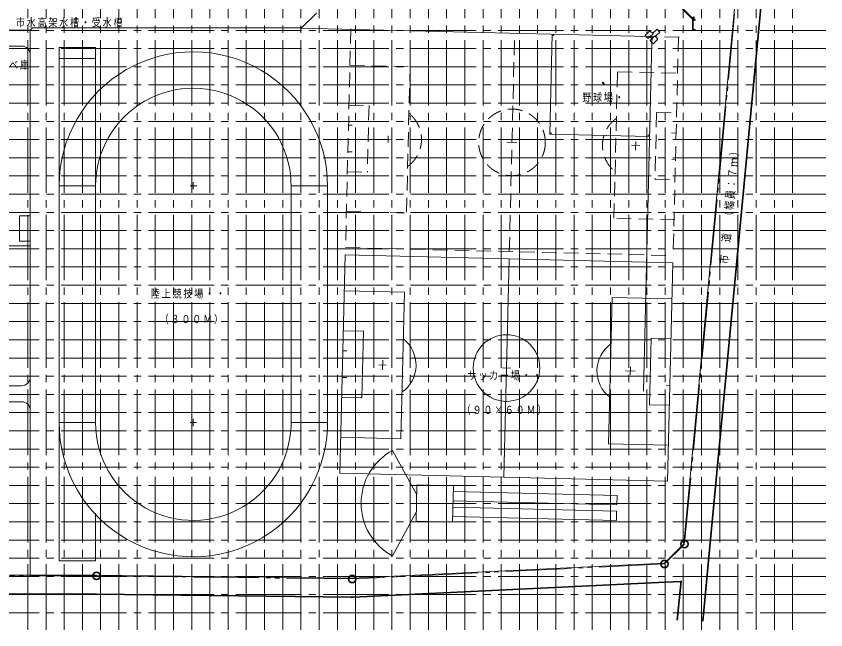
# Model space of a CAD drawing. Units: millimetres, scale not verified. Extents: x -269386 to 273530, y -150741 to 145098.
# Drawn here: x 51205 to 273530, y -134582 to 33976 of the extents above; entities that cross this region are included whole.
import ezdxf

# ---------------------------------------------------------------- set-up
doc = ezdxf.new("R2010")
doc.units = ezdxf.units.MM
doc.header["$LTSCALE"] = 2000
for name, pattern in [('CHAIN2', [12, 9, -1, 1, -1]), ('DASHED2', [3, 2, -1]), ('DOUBLE_CHAIN2', [12.8, 9, -1, 0.6, -0.6, 0.6, -1])]:
    doc.linetypes.add(name, pattern=pattern)
for name, color, linetype, lineweight in [('0-0_ 補助線', 4, 'CHAIN2', 9), ('1-0_ 1-0ﾚｲﾔ', 2, 'Continuous', 18), ('1-1_ 1-1ﾚｲﾔ', 2, 'Continuous', 18), ('7-1_ 7-1ﾚｲﾔ', 4, 'Continuous', 9)]:
    doc.layers.add(name, color=color, linetype=linetype, lineweight=lineweight)
doc.layers.add('1-9_ 1-9ﾚｲﾔ', color=7, linetype='Continuous')
doc.layers.add('7-9_ 7-9ﾚｲﾔ', color=7, linetype='Continuous')
doc.styles.add('ＭＳ ゴシック', font='')
doc.styles.get('ＭＳ ゴシック').set_extended_font_data('MS Gothic')

msp = doc.modelspace()

# ---------------------------------------------------------------- linework, layer by layer
at = {"layer": '0-0_ 補助線'}
for p, q in [((54401, -134582), (54401, 103484)), ((59401, -134582), (59401, 103484)), ((64401, -134582), (64401, 103484)), ((69401, -134582), (69401, 103484)), ((74401, -134582), (74401, 103484)), ((79401, -134582), (79401, 103484)), ((84401, -134582), (84401, 103484)), ((89401, -134582), (89401, 103484)), ((94401, -134582), (94401, 103484)), ((99401, -134582), (99401, 103484)), ((104401, -134582), (104401, 103484)), ((109401, -134582), (109401, 103484)), ((114401, -134582), (114401, 103484)), ((119401, -134582), (119401, 103484)), ((124401, -134582), (124401, 103484)), ((129401, -134582), (129401, 103484)), ((134401, -134582), (134401, 103484)), ((139401, -134582), (139401, 103484)), ((144401, -134582), (144401, 103484)), ((149401, -134582), (149401, 103484)), ((154401, -134582), (154401, 103484)), ((159401, -134582), (159401, 103484)), ((164401, -134582), (164401, 103484)), ((169401, -134582), (169401, 103484)), ((174401, -134582), (174401, 103484)), ((179401, -134582), (179401, 103484)), ((184401, -134582), (184401, 103484)), ((189401, -134582), (189401, 103484)), ((194401, -134582), (194401, 103484)), ((199401, -134582), (199401, 103484)), ((204401, -134582), (204401, 103484)), ((209401, -134582), (209401, 103484)), ((214401, -134582), (214401, 103484)), ((219401, -134582), (219401, 103484)), ((224401, -134582), (224401, 103484)), ((229401, -134582), (229401, 103484)), ((234401, -134582), (234401, 103484)), ((239401, -134582), (239401, 103484)), ((244401, -134582), (244401, 103484)), ((249401, -134582), (249401, 103484)), ((254401, -134582), (254401, 103484)), ((259401, -134582), (259401, 103484)), ((264401, -134582), (264401, 103484)), ((273530, 30082), (-263527, 30082)), ((273530, 25082), (-263527, 25082)), ((273530, 20082), (-263527, 20082)), ((273530, 15082), (-263527, 15082)), ((273530, 10082), (-263527, 10082)), ((273530, 5082), (-263527, 5082)), ((273530, 82), (-263527, 82)), ((273530, -4918), (-263527, -4918)), ((273530, -9918), (-263527, -9918)), ((273530, -14918), (-263527, -14918)), ((273530, -19918), (-263527, -19918)), ((273530, -24918), (-263527, -24918)), ((273530, -29918), (-263527, -29918)), ((273530, -34918), (-263527, -34918)), ((273530, -39918), (-263527, -39918)), ((273530, -44918), (-263527, -44918)), ((273530, -49918), (-263527, -49918)), ((273530, -54918), (-263527, -54918)), ((273530, -59918), (-263527, -59918)), ((273530, -64918), (-263527, -64918)), ((273530, -69918), (-263527, -69918)), ((273530, -74918), (-263527, -74918)), ((273530, -79918), (-263527, -79918)), ((273530, -84918), (-263527, -84918)), ((273530, -89918), (-263527, -89918)), ((273530, -94918), (-263527, -94918)), ((273530, -99918), (-263527, -99918)), ((273530, -104918), (-263527, -104918)), ((273530, -109918), (-263527, -109918)), ((273530, -114918), (-263527, -114918)), ((273530, -119918), (-263527, -119918)), ((273530, -124918), (-263527, -124918)), ((273530, -129918), (-263527, -129918))]:
    msp.add_line(p, q, dxfattribs=at)
at = {"layer": '1-0_ 1-0ﾚｲﾔ'}
for p, q in [((129221, 30725), (224861, 28390)), ((198787, 29005), (198777, 28626)), ((223916, 28716), (225240, 29977)), ((225240, 29977), (226081, 29094)), ((225329, 28379), (226081, 29094)), ((227218, 30422), (225958, 29223)), ((227971, 29631), (226711, 28432)), ((227218, 30422), (227971, 29631)), ((198398, 28635), (198777, 28626)), ((223451, -69069), (225790, 26749)), ((223916, 28716), (224757, 27834)), ((224757, 27834), (225308, 28358)), ((224853, 28389), (225313, 28360)), ((225265, 27301), (226589, 28561)), ((225281, 28334), (225331, 28381)), ((225829, 28345), (225308, 28358)), ((225523, 28353), (225368, 28206)), ((225666, 27893), (225368, 28206)), ((225821, 28041), (225666, 27893)), ((225788, 26744), (225812, 27830)), ((225829, 28345), (225816, 27826)), ((227429, 27678), (226589, 28561)), ((62985, 25334), (72984, 25334)), ((62985, 25334), (62985, -115666)), ((72984, -77908), (72984, 25334)), ((62985, 22334), (72984, 22334)), ((212153, 15746), (212263, 15851)), ((212263, 15851), (212684, 15409)), ((142457, 4066), (143477, 4041)), ((152362, 163), (154410, 113)), ((153388, 1091), (153344, -703)), ((224789, 1313), (224779, 933)), ((224789, 1313), (225169, 1303)), ((231160, 1901), (232431, 1870)), ((185947, -656), (188692, -723)), ((220188, -1492), (222454, -1548)), ((221370, -468), (221314, -2789)), ((142279, -3252), (143479, -3281)), ((231228, -5423), (232252, -5448)), ((62985, -12666), (73004, -12666)), ((98941, -12666), (100821, -12666)), ((99842, -11639), (99842, -13563)), ((126699, -12582), (126699, -78816)), ((126742, -12666), (136707, -12666)), ((136699, -12644), (136699, -78038)), ((141587, -31583), (140123, -91565)), ((141587, -31583), (231561, -33779)), ((186574, -32681), (185110, -92663)), ((231561, -33779), (230096, -93762)), ((141346, -41465), (157841, -41868)), ((156859, -82086), (157841, -41868)), ((213843, -83477), (214824, -43259)), ((231319, -43661), (214824, -43259)), ((140944, -57915), (141995, -57941)), ((150783, -61816), (152815, -61866)), ((151885, -60498), (151821, -63126)), ((185870, -61532), (185814, -63798)), ((229495, -60077), (230918, -60112)), ((184615, -62642), (187064, -62702)), ((218557, -63471), (221168, -63535)), ((219861, -62312), (219805, -64578)), ((140766, -65233), (141998, -65263)), ((230739, -67429), (229734, -67405)), ((140632, -70721), (146130, -70856)), ((62985, -77666), (72984, -77666)), ((98941, -77666), (100731, -77666)), ((99842, -76605), (99842, -78618)), ((126742, -77666), (136657, -77666)), ((140364, -81683), (156859, -82086)), ((213843, -83477), (230338, -83879)), ((161189, -97539), (154518, -85305)), ((140123, -91565), (230096, -93762)), ((161251, -94782), (171248, -95026)), ((171004, -105023), (171248, -95026)), ((216195, -97723), (171209, -96625)), ((216195, -97723), (216134, -100223)), ((216134, -100223), (171148, -99125)), ((216090, -102022), (171104, -100924)), ((216090, -102022), (216030, -104521)), ((161067, -102309), (154528, -114302)), ((216030, -104521), (171043, -103423))]:
    msp.add_line(p, q, dxfattribs=at)
at = {"layer": '1-0_ 1-0ﾚｲﾔ', "linetype": 'DASHED2'}
for p, q in [((143102, 30460), (141636, -29584)), ((186623, -30682), (188088, 29351)), ((233233, 28198), (225812, 28379)), ((233075, 28264), (231609, -31780)), ((142859, 20516), (159354, 20114)), ((159354, 20114), (158372, -20104)), ((142591, 9555), (148090, 9420)), ((148090, 9420), (147643, -8874)), ((227066, 7493), (226620, -10802)), ((227066, 7493), (232565, 7358)), ((142145, -8740), (147643, -8874)), ((226620, -10802), (232118, -10936)), ((141877, -19702), (158372, -20104)), ((232114, -21904), (215355, -21495)), ((141636, -29584), (231609, -31780))]:
    msp.add_line(p, q, dxfattribs=at)
at = {"layer": '1-0_ 1-0ﾚｲﾔ'}
for points in [[(198407, 29015), (197738, 1593), (225159, 924)], [(227429, 27678), (226105, 26418), (225265, 27301)], [(212153, 15746), (212574, 15305), (212684, 15409)], [(197747, 1973), (198127, 1963), (198117, 1584)], [(141079, -52427), (146577, -52561), (146130, -70856)], [(230605, -72918), (225107, -72784), (225553, -54489), (231052, -54623)], [(161251, -94782), (161007, -104779), (171004, -105023)], [(62985, -115666), (72984, -115666), (72984, -102543)]]:
    msp.add_lwpolyline(points, dxfattribs=at)
at = {"layer": '1-0_ 1-0ﾚｲﾔ', "linetype": 'DASHED2'}
msp.add_lwpolyline([(215355, -21495), (216337, 18723), (232832, 18320)], dxfattribs=at)
msp.add_circle((187355, -691), 9150, dxfattribs=at)
at = {"layer": '1-0_ 1-0ﾚｲﾔ'}
msp.add_circle((185851, -62673), 9150, dxfattribs=at)
for centre, radius, start, end in [((99841, -12666), 36858, 359.67601, 180), ((99842, -12666), 26858, 359.54187, 179.99997), ((151857, -61845), 9150, 305.20923, 52.01938), ((219835, -63504), 9150, 125.54472, 231.83603), ((99842, -77666), 36858, 180.00006, 1.37518), ((99842, -77666), 26858, 179.99989, 1.43062), ((162429, -99812), 16500, 118.52176, 241.47061)]:
    msp.add_arc(centre, radius, start, end, dxfattribs=at)
at = {"layer": '1-0_ 1-0ﾚｲﾔ', "linetype": 'DASHED2'}
for centre, start, end in [((153365, 139), 305.72658, 52.12044), ((221345, -1520), 125.66548, 232.21976)]:
    msp.add_arc(centre, 9150, start, end, dxfattribs=at)
at = {"layer": '1-1_ 1-1ﾚｲﾔ'}
for p, q in [((250710, 60118), (234534, -110997)), ((230564, 39487), (236933, 33119)), ((237074, 33259), (230648, 39686)), ((129585, 30748), (133629, 34792)), ((236931, 33403), (237285, 33757)), ((237076, 33265), (237423, 33613)), ((237428, 33614), (237285, 33757)), ((236931, 33120), (236933, 33122)), ((236933, 33122), (236933, 30116)), ((237040, 33294), (237133, 33201)), ((237133, 33201), (237133, 30116)), ((237133, 33116), (237633, 33116)), ((237133, 32916), (237633, 32916)), ((237633, 33116), (237633, 32916)), ((52685, 30148), (30242, 30148)), ((52680, 30148), (53853, 30148)), ((52827, 30148), (54634, 30148)), ((55085, -119757), (55085, 30244)), ((55549, 30748), (129585, 30748)), ((55585, 30913), (55585, 30534)), ((129585, 30745), (129585, 30750)), ((237635, 30116), (236933, 30116)), ((237635, 30122), (237635, 30112)), ((52685, 25748), (30242, 25748)), ((52085, -20834), (55085, -20834)), ((28408, -29134), (55085, -29134)), ((52685, -67535), (30242, -67535)), ((42806, -71935), (52685, -71935)), ((234591, -110874), (229105, -116359)), ((229237, -116301), (143454, -120421)), ((73249, -119565), (17516, -119565)), ((55085, -119756), (55085, -119765)), ((143466, -120421), (73251, -119565))]:
    msp.add_line(p, q, dxfattribs=at)
for points in [[(237133, 30316), (237633, 30316), (237633, 30116)], [(52085, -20834), (52085, -27833), (55085, -27833)]]:
    msp.add_lwpolyline(points, dxfattribs=at)
for centre, radius, start, end in [((54712, 31088), 937, 265.22061, 338.6591), ((52685, 23348), 2400, 0, 90), ((52685, -65135), 2400, 270, 0), ((52685, -74335), 2400, 0, 90)]:
    msp.add_arc(centre, radius, start, end, dxfattribs=at)
at = {"layer": '7-1_ 7-1ﾚｲﾔ', "color": 6, "linetype": 'DOUBLE_CHAIN2'}
for p, q in [((250909, 60099), (234733, -111016)), ((234733, -111016), (229246, -116501)), ((229247, -116501), (143463, -120621)), ((73249, -119765), (17516, -119765)), ((143464, -120621), (73249, -119765))]:
    msp.add_line(p, q, dxfattribs=at)
at = {"layer": '7-1_ 7-1ﾚｲﾔ', "color": 7, "lineweight": 35}
for p, q in [((257879, 59440), (241702, -111675)), ((241704, -111675), (239767, -132164)), ((229487, -121495), (143704, -125615)), ((229488, -121494), (233761, -121319)), ((233779, -121120), (232755, -131957)), ((73250, -124764), (17518, -124764)), ((143402, -125621), (73188, -124762)), ((143497, -125594), (143114, -125594)), ((143458, -125632), (143726, -125594))]:
    msp.add_line(p, q, dxfattribs=at)
for centre, radius in [((234729, -111018), 1001), ((229246, -116506), 1001), ((73247, -119764), 1000), ((143462, -120620), 1001)]:
    msp.add_circle(centre, radius, dxfattribs=at)

# ---------------------------------------------------------------- texts
at = {"layer": '1-9_ 1-9ﾚｲﾔ', "char_height": 2199, "attachment_point": 7, "style": 'ＭＳ ゴシック'}
for s, insert in [('\\T1.21;\\W0.8;野球場・', (206635, 10314)), ('\\T1.21;\\W0.8;陸上競技場・・', (88182, -43592)), ('\\T1.21;\\W0.8;（３００Ｍ）', (90622, -50641)), ('\\T1.21;\\W0.8;サッカー場・・', (175139, -66053)), ('\\T1.21;\\W0.8;（９０×６０Ｍ）', (173550, -75588))]:
    msp.add_mtext(s, dxfattribs=dict(at, insert=insert))
at = {"layer": '7-9_ 7-9ﾚｲﾔ', "char_height": 2199, "attachment_point": 7, "style": 'ＭＳ ゴシック'}
for s, insert in [('\\T1.21;\\W0.8;市水高架水槽・受水槽', (51106, 30882)), ('\\T1.21;\\W0.8;ガスボンベ庫', (37336, 19182))]:
    msp.add_mtext(s, dxfattribs=dict(at, insert=insert))
at = {"layer": '7-9_ 7-9ﾚｲﾔ', "insert": (246920, -34179), "char_height": 2199, "attachment_point": 7, "rotation": 84.53, "style": 'ＭＳ ゴシック'}
msp.add_mtext('\\T1.21;\\W0.8;市\u3000道\u3000（幅員：７ｍ）', dxfattribs=at)

doc.saveas('drawing.dxf')
